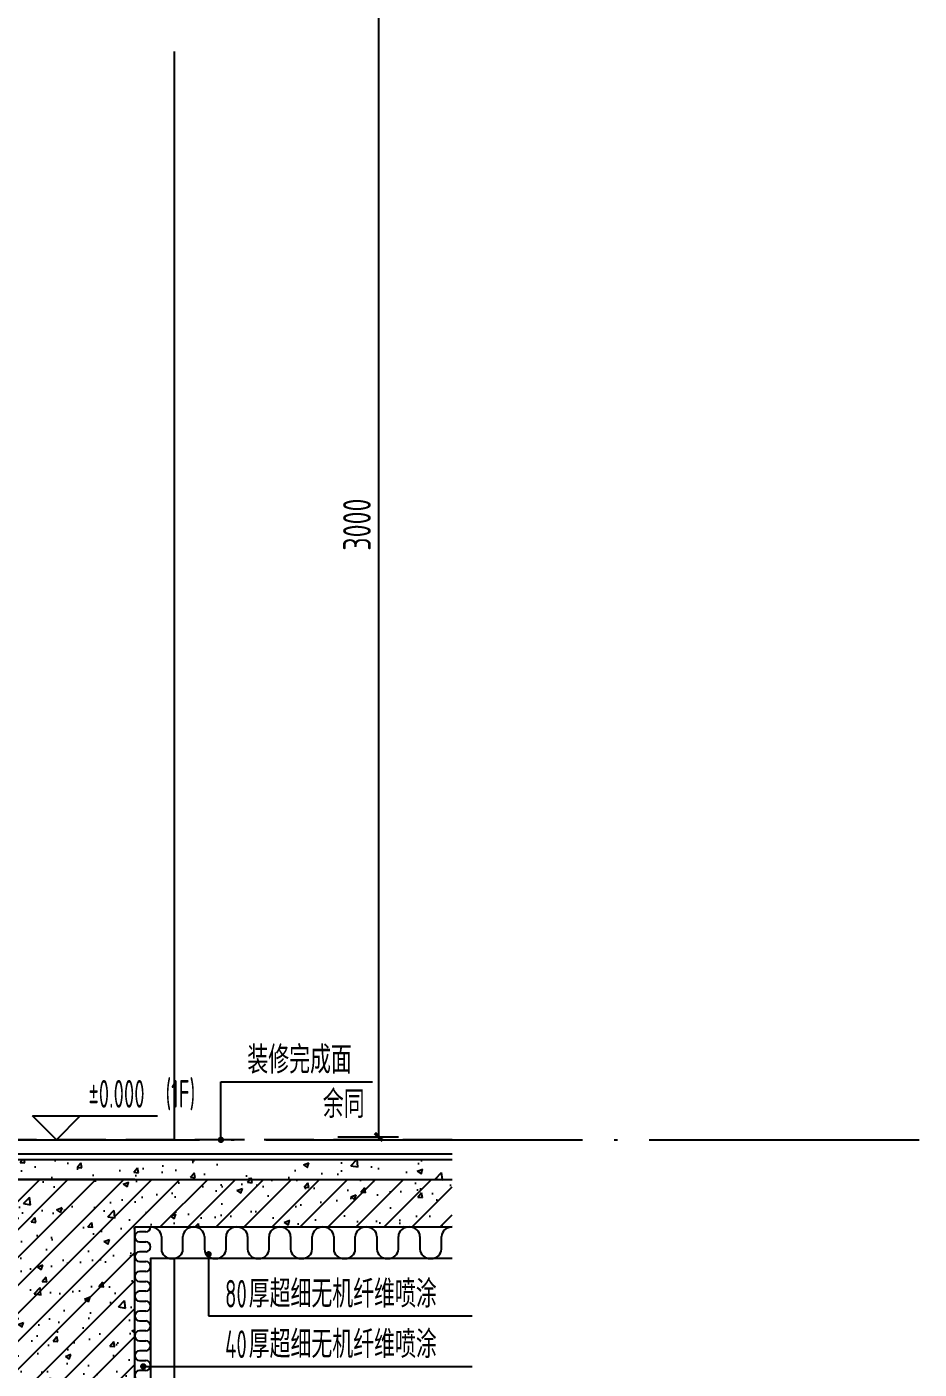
# Model space of a CAD drawing. Extents: x 198753 to 882193, y -399300 to 132460.
# Drawn here: x 383415 to 385669, y -204425 to -201035 of the extents above; entities that cross this region are included whole.
import ezdxf

# ---------------------------------------------------------------- set-up
doc = ezdxf.new("R2010")
doc.units = 0
doc.header["$LTSCALE"] = 1000
doc.header["$MEASUREMENT"] = 0
doc.linetypes.add('DASH', pattern=[0.35, 0.25, -0.1])
doc.linetypes.add('DOTE', pattern=[2.4200000000000004, 2, -0.2, 0.02, -0.2])
for name, color, linetype in [('01-标注_尺寸', 124, 'Continuous'), ('01-标注_标高', 200, 'Continuous'), ('01-标注_符号', 200, 'Continuous'), ('02-TEXT_标注', 130, 'Continuous'), ('05-填充_天正', 26, 'Continuous'), ('A-STR-面层', 191, 'Continuous'), ('A-SUR_保温', 222, 'Continuous'), ('A-SUR_面层', 191, 'Continuous'), ('A-TECH_结构', 21, 'Continuous'), ('A_AXIS-轴线', 36, 'DOTE'), ('A_STR-砼墙', 51, 'Continuous'), ('A_STR-砼柱', 51, 'Continuous')]:
    doc.layers.add(name, color=color, linetype=linetype)
doc.styles.add('_TCH_DIM', font='ROS1', dxfattribs={"width": 0.8, "bigfont": 'JD'})
doc.styles.add('_TCH_DIM_T3', font='ROS1', dxfattribs={"width": 0.8, "bigfont": 'JD'})
doc.dimstyles.new('_TCH_ARCH&&20', dxfattribs={"dimtxt": 70, "dimasz": 20, "dimexe": 50, "dimexo": 60, "dimgap": 20, "dimtad": 1, "dimdec": 0, "dimzin": 0, "dimdsep": 46, "dimtxsty": '_TCH_DIM_T3', "dimblk": 'ARCHTICK', "dimcen": 0.09, "dimclrt": 4, "dimazin": 2, "dimtfac": 1, "dimtdec": 0, "dimtix": 1, "dimtmove": 2, "dimatfit": 3, "dimfxl": 0, "dimtolj": 1, "dimtzin": 0, "dimarcsym": 0})
pattern_1 = [(45, (0, 0), (-35.35533905932737, 35.35533905932738), []), (49.99999999999999, (0, 0), (143.4520365201507, -12.55042699651902), [15, -165]), (355, (0, 0), (-27.7502667226, 150.4384267400024), [12, -132]), (100.4514, (11.954336, -1.045868), (115.7018763428043, 137.8879084121907), [12.748038, -140.2284224]), (46.18420000000002, (0, 40), (213.4482097251289, -33.10380286580362), [22.5, -247.5]), (96.6356, (17.787349, 37.2413386), (186.9325411097407, 194.8235741800883), [19.1220576, -210.3426]), (351.1842, (0, 40), (186.9323890267254, 194.8237201850649), [18, -198]), (21, (20, 30), (119.3814104236923, -80.52377813306776), [15, -165]), (326.0000000000001, (20, 30), (48.66306638431634, 145.0300090093706), [12, -132]), (71.4514, (29.9484466, 23.2896788), (168.044525716298, 64.50609934199048), [12.748038, -140.2284224]), (37.50000000000001, (0, 0), (2.431971063458134, 66.5787707662623), [0, -130.4, 0, -134, 0, -132.5]), (7.499999999999999, (0, 0), (52.61390748842972, 78.88234237647205), [0, -76.39999999999999, 0, -127.4, 0, -50.5]), (327.5, (-44.6, 0), (106.7644872344818, -4.510974346875951), [0, -50, 0, -156, 0, -207]), (317.5, (-64.6, 0), (116.6372338684772, 20.02099646646354), [0, -65, 0, -103.6, 0, -147])]

# ---------------------------------------------------------------- blocks, each defined once
blk = doc.blocks.new('dasgfs')
at = {"layer": '01-标注_符号'}
for p, q in [((0, 2.708503643589211e-09), (0, 146.4693784855499)), ((0, 146.4693784855499), (382.669200070115, 146.4693784855499))]:
    blk.add_line(p, q, dxfattribs=at)
at = {"layer": '01-标注_符号', "const_width": 8}
blk.add_lwpolyline([(-7.347880794884119e-16, -3.999999997291496, 1), (2.449293598294706e-16, 4.000000002708504, 1)], format="xyb", close=True, dxfattribs=at)
at = {"layer": '02-TEXT_标注', "style": '_TCH_DIM', "width": 0.8}
for s, p in [('装修完成面', (66.90951014763436, 167.4693784855499)), ('余同', (257.4831535584871, 55.46937848554992))]:
    blk.add_text(s, height=69.45736434108527, dxfattribs=at).set_placement(p)
blk = doc.blocks.new('$LinePat$保温层')
at = {"color": 0}
for p, q in [((23.99999999999818, -24), (23.99999999999818, -56.00000000011642)), ((72.00000000000455, -56.00000000011642), (72.00000000000455, -24))]:
    blk.add_line(p, q, dxfattribs=at)
for centre, radius, start, end in [((96.00000000000546, -24), 24.00000000000037, 90, 180), ((0, -24), 23.99999999999855, 0, 90), ((48.00000000000455, -56.00000000011642), 24.00000000000037, 180, 0)]:
    blk.add_arc(centre, radius, start, end, dxfattribs=at)
blk = doc.blocks.new('*U272')
at = {"layer": '05-填充_天正'}
h = blk.add_hatch(dxfattribs=at)
h.set_pattern_fill('混凝土', color=256, scale=20, style=0)
h.set_pattern_definition([(49.99999999999999, (0, 0), (143.4520365201507, -12.55042699651902), [15, -165]), (355, (0, 0), (-27.7502667226, 150.4384267400024), [12, -132]), (100.4514, (11.954336, -1.045868), (115.7018763428043, 137.8879084121907), [12.748038, -140.2284224]), (46.18420000000002, (0, 40), (213.4482097251289, -33.10380286580362), [22.5, -247.5]), (96.6356, (17.787349, 37.2413386), (186.9325411097407, 194.8235741800883), [19.1220576, -210.3426]), (351.1842, (0, 40), (186.9323890267254, 194.8237201850649), [18, -198]), (21, (20, 30), (119.3814104236923, -80.52377813306776), [15, -165]), (326.0000000000001, (20, 30), (48.66306638431634, 145.0300090093706), [12, -132]), (71.4514, (29.9484466, 23.2896788), (168.044525716298, 64.50609934199048), [12.748038, -140.2284224]), (37.50000000000001, (0, 0), (2.431971063458134, 66.5787707662623), [0, -130.4, 0, -134, 0, -132.5]), (7.499999999999999, (0, 0), (52.61390748842972, 78.88234237647205), [0, -76.39999999999999, 0, -127.4, 0, -50.5]), (327.5, (-44.6, 0), (106.7644872344818, -4.510974346875951), [0, -50, 0, -156, 0, -207]), (317.5, (-64.6, 0), (116.6372338684772, 20.02099646646354), [0, -65, 0, -103.6, 0, -147])])
h.paths.add_polyline_path([(-1299.999241740904, -3688.752037369777), (-1299.999241740695, -3738.752037369777), (802.1781196750583, -3738.752037360973), (802.1781196748489, -3688.752037360973)])
h = blk.add_hatch(dxfattribs=at)
h.set_pattern_fill('钢筋混凝土', color=256, scale=20, style=0)
h.set_pattern_definition(pattern_1)
h.paths.add_polyline_path([(-699.9999999987776, -4538.752037361963), (1.222360879182816e-09, -4538.752037361963), (1.222360879182816e-09, -3738.752037361963), (-699.9999999987776, -3738.752037361963)])
h = blk.add_hatch(dxfattribs=at)
h.set_pattern_fill('钢筋混凝土', color=256, scale=20, style=0)
h.set_pattern_definition(pattern_1)
h.paths.add_polyline_path([(1.222360879182816e-09, -3738.752037361963), (1.222360879182816e-09, -3858.75203736074), (802.1781196749304, -3858.752037360973), (802.1781196749653, -3738.752037360973)])
at = {"layer": '01-标注_标高'}
for p, q in [((-198.0658430304611, -3638.497857311537), (-258.0658430304611, -3578.497857311537)), ((-258.0658430304611, -3578.497857311537), (57.81682363620564, -3578.497857311537)), ((-198.0658430304611, -3638.497857311537), (-138.0658430304611, -3578.497857311537)), ((-358.0658430304611, -3638.497857311537), (-138.0658430304611, -3638.497857311537))]:
    blk.add_line(p, q, dxfattribs=at)
at = {"layer": '01-标注_符号'}
for p, q in [((186.5046480587334, -3927.714483925229), (186.5046480587334, -4083.446905196033)), ((186.5046480587334, -4083.446905196033), (852.8399641537399, -4083.446905196033)), ((21.54327880108031, -4210.901351501379), (614.695921611099, -4210.9013515033)), ((614.695921611099, -4210.9013515033), (852.8399641537399, -4210.9013515033))]:
    blk.add_line(p, q, dxfattribs=at)
at = {"layer": '01-标注_符号', "const_width": 8}
for points in [[(186.5046480587334, -3923.714483925229, 1), (186.5046480587334, -3931.714483925229, 1)], [(17.54327880108031, -4210.901351501367, 1), (25.54327880108031, -4210.901351501392, 1)]]:
    blk.add_lwpolyline(points, format="xyb", close=True, dxfattribs=at)
at = {"layer": 'A-STR-面层', "linetype": 'DASH', "ltscale": 0.5}
blk.add_lwpolyline([(802.1781196748489, -3638.497857315204), (-1199.999241463137, -3638.497857315102)], dxfattribs=at)
at = {"layer": 'A-STR-面层'}
blk.add_lwpolyline([(-1299.999241732231, -3673.752007357005), (802.1781196748489, -3673.752037361293)], dxfattribs=at)
at = {"layer": 'A-SUR_保温'}
blk.add_lwpolyline([(802.1781196749653, -3938.752037361061), (40.0000000030268, -3938.752037358296), (40.0000000030268, -4258.752037359518), (-4.190951585769653e-09, -4258.752037359518)], dxfattribs=at)
at = {"layer": 'A-SUR_面层'}
for p, q in [((-1299.999241740904, -3688.752037369777), (802.1781196748489, -3688.752037360973)), ((-1299.999241740695, -3738.752037369777), (802.1781196750583, -3738.752037360973))]:
    blk.add_line(p, q, dxfattribs=at)
at = {"layer": 'A-TECH_结构'}
for points in [[(99.99999999729768, -890.2894527454038), (99.99999999860302, -3638.752037358441)], [(100.0000000011642, -3938.752037360246), (100.0000000012224, -4817.855410231161)]]:
    blk.add_lwpolyline(points, dxfattribs=at)
at = {"layer": 'A_STR-砼墙'}
for p, q in [((1.222360879182816e-09, -3738.75203736074), (802.1781196749653, -3738.752037360973)), ((1.222360879182816e-09, -3858.75203736074), (802.1781196749304, -3858.752037360973))]:
    blk.add_line(p, q, dxfattribs=at)
at = {"layer": 'A_STR-砼柱'}
for p, q in [((1.222360879182816e-09, -3738.752037361963), (-699.9999999987776, -3738.752037361963)), ((1.222360879182816e-09, -4538.752037361963), (1.222360879182816e-09, -3858.752037360741))]:
    blk.add_line(p, q, dxfattribs=at)
blk.add_blockref('dasgfs', (217.5825576826464, -3638.752037360362))
at = {"layer": 'A-SUR_保温'}
for p, xscale, yscale, zscale, rotation in [((39.99999999580905, -3858.752037359518), 0.5208333332247967, 0.4999999998742679, 0.4999999998742679, 270), ((40.00000000331394, -3858.752037358296), 1.134193630227839, 0.9999999997485357, 0.9999999997485357, 359.9999999997944), ((148.8825885278766, -3858.752037358686), 1.134193630227839, 0.9999999997485357, 0.9999999997485357, 359.9999999997944), ((257.7651770524392, -3858.752037359077), 1.134193630227839, 0.9999999997485357, 0.9999999997485357, 359.9999999997944), ((366.6477655770019, -3858.752037359468), 1.134193630227839, 0.9999999997485357, 0.9999999997485357, 359.9999999997944), ((475.5303541015645, -3858.752037359859), 1.134193630227839, 0.9999999997485357, 0.9999999997485357, 359.9999999997944), ((584.4129426261271, -3858.75203736025), 1.134193630227839, 0.9999999997485357, 0.9999999997485357, 359.9999999997944), ((693.2955311506898, -3858.752037360641), 1.134193630227839, 0.9999999997485357, 0.9999999997485357, 359.9999999997944), ((39.99999999580904, -3908.752037359518), 0.5208333332247967, 0.4999999998742679, 0.4999999998742679, 270), ((39.99999999580903, -3958.752037359518), 0.5208333332247967, 0.4999999998742679, 0.4999999998742679, 270), ((39.99999999580902, -4008.752037359518), 0.5208333332247967, 0.4999999998742679, 0.4999999998742679, 270), ((39.99999999580901, -4058.752037359518), 0.5208333332247967, 0.4999999998742679, 0.4999999998742679, 270), ((39.99999999580901, -4108.752037359518), 0.5208333332247967, 0.4999999998742679, 0.4999999998742679, 270), ((39.99999999580899, -4158.752037359518), 0.5208333332247967, 0.4999999998742679, 0.4999999998742679, 270), ((39.99999999580898, -4208.752037359518), 0.5208333332247967, 0.4999999998742679, 0.4999999998742679, 270)]:
    blk.add_blockref('$LinePat$保温层', p, dxfattribs=dict(at, xscale=xscale, yscale=yscale, zscale=zscale, rotation=rotation))
at = {"layer": '02-TEXT_标注', "style": '_TCH_DIM'}
for s, height, width, p in [('%%P0.000', 70, 0.6400000000000001, (-116.9298430304611, -3557.497857311479)), ('(1F)', 70, 0.6400000000000001, (77.81682363620564, -3557.497857311479)), ('80', 70, 0.6400000000000001, (228.1686463242825, -4062.446905196033)), ('厚超细无机纤维喷涂', 69.45736434108527, 0.8, (287.9019796576158, -4062.446905196033)), ('40', 70, 0.6400000000000001, (228.1686463242825, -4189.9013515033)), ('厚超细无机纤维喷涂', 69.45736434108527, 0.8, (287.9019796576158, -4189.9013515033))]:
    blk.add_text(s, height=height, dxfattribs=dict(at, width=width)).set_placement(p)
blk = doc.blocks.new('_ArchTick')
at = {"color": 0, "linetype": 'ByBlock', "const_width": 0.4}
blk.add_lwpolyline([(-0.5, -0.5), (0.5, 0.5)], dxfattribs=at)
blk = doc.blocks.new('*D1956')
at = {"layer": '01-标注_尺寸', "color": 0, "lineweight": -2, "transparency": 16777216}
for p, q in [((384200.6595490865, -200745.9024671671), (384353.8900970614, -200745.9024671671)), ((384303.8900970614, -203838.7387370345), (384303.8900970614, -200745.9024671671)), ((384200.6595490865, -203838.7387370345), (384353.8900970614, -203838.7387370345))]:
    blk.add_line(p, q, dxfattribs=at)
at = {"layer": 'Defpoints', "color": 0, "transparency": 16777216}
for p in [(384140.6595490865, -200745.9024671671), (384303.8900970614, -200745.9024671671), (384140.6595490865, -203838.7387370345)]:
    blk.add_point(p, dxfattribs=at)
at = {"layer": '01-标注_尺寸', "color": 0, "lineweight": -2, "transparency": 16777216, "xscale": 20, "yscale": 20, "zscale": 20}
for p, rotation in [((384303.8900970614, -200745.9024671671), 90), ((384303.8900970614, -203838.7387370345), 270)]:
    blk.add_blockref('_ArchTick', p, dxfattribs=dict(at, rotation=rotation))
at = {"layer": '01-标注_尺寸', "color": 4, "transparency": 16777216, "insert": (384248.8900970615, -202292.3206021007), "char_height": 70, "attachment_point": 5, "rotation": 90, "style": '_TCH_DIM_T3'}
blk.add_mtext('\\A1;3000', dxfattribs=at)

msp = doc.modelspace()

# ---------------------------------------------------------------- linework, layer by layer
at = {"layer": 'A_AXIS-轴线', "ltscale": 0.4}
msp.add_line((380146.9119471945, -203845.9019723135), (385669.1884875607, -203845.9019723135), dxfattribs=at)

# ---------------------------------------------------------------- block references
at = {"layer": 'A-SUR_保温'}
msp.add_blockref('*U272', (383687.4776578585, -200207.4041149702), dxfattribs=at)

# ---------------------------------------------------------------- dimensions: what is measured, and where the dimension line sits
at = {"layer": '01-标注_尺寸'}
dim = msp.add_aligned_dim(p1=(384140.6595490865, -203838.7387370345), p2=(384140.6595490865, -200745.9024671671), distance=-163.23054797493387, text='3000', dimstyle='_TCH_ARCH&&20', dxfattribs=at)
dim.commit()
dim.dimension.update_dxf_attribs({"geometry": '*D1956', "text_midpoint": (384248.8900970615, -202292.3206021007)})

doc.saveas('drawing.dxf')
